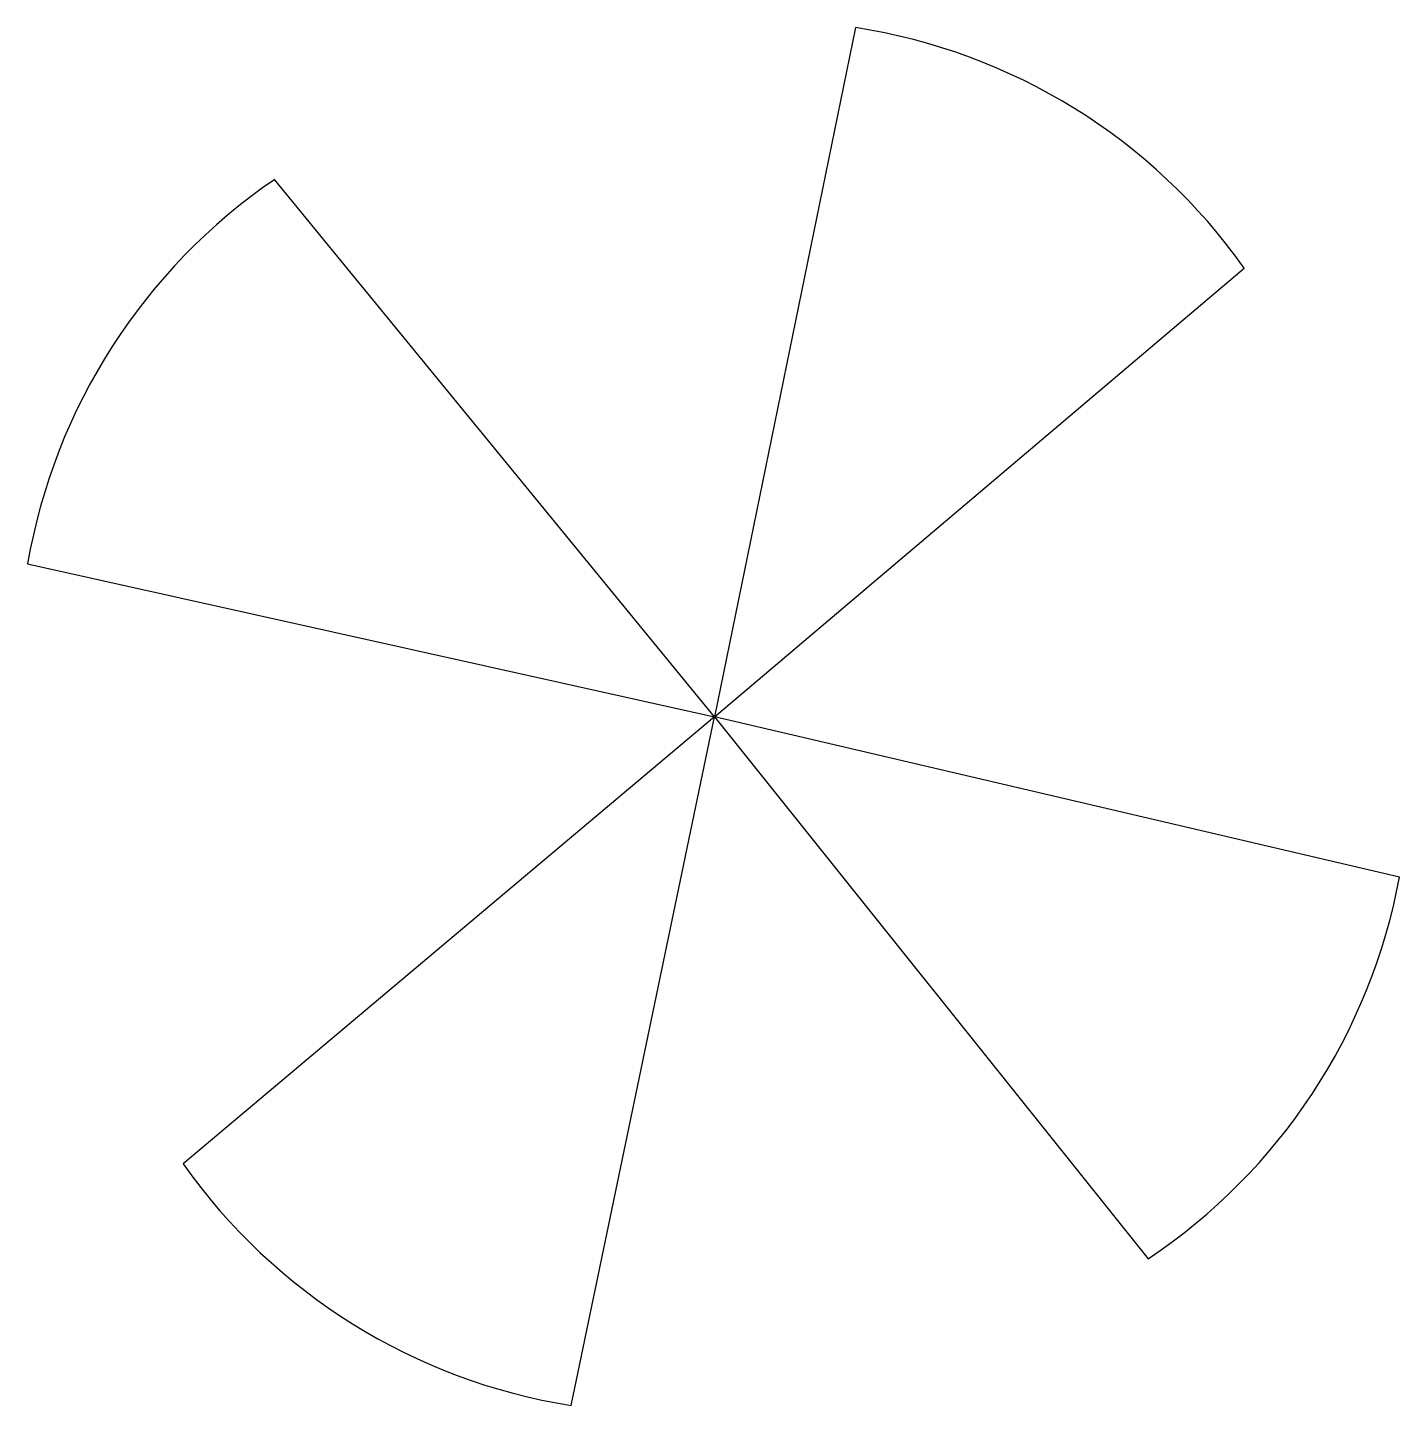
# Model space of a CAD drawing. Header units: millimetres. Extents: x 38 to 237, y 62 to 262.
import ezdxf

# ---------------------------------------------------------------- set-up
doc = ezdxf.new("R2010")
doc.units = ezdxf.units.MM

msp = doc.modelspace()

# ---------------------------------------------------------------- linework, layer by layer
for p, q in [((158.27, 262.1), (137.77, 162.1)), ((137.77, 162.1), (73.98, 240.07)), ((137.77, 162.1), (214.66, 227.19)), ((38.13, 184.28), (137.77, 162.1)), ((137.77, 162.1), (60.7, 97.24)), ((116.98, 62.16), (137.77, 162.1)), ((237.16, 138.82), (137.77, 162.1)), ((137.77, 162.1), (200.69, 83.43))]:
    msp.add_line(p, q)
for centre, start, end in [((145.15, 177.92), 35.3305, 81.1395), ((122.08, 169.74), 124.3699, 170.179), ((153.38, 154.29), 303.7349, 349.544), ((130.35, 146.3), 215.1652, 260.9743)]:
    msp.add_arc(centre, 85.2, start, end)

doc.saveas('drawing.dxf')
